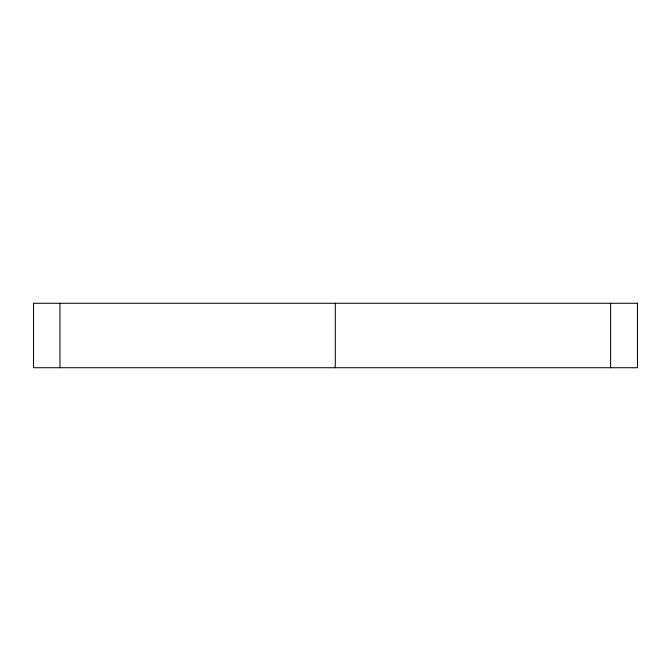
<?xml version="1.0" encoding="UTF-8"?>
<svg xmlns="http://www.w3.org/2000/svg" width="671" height="671" viewBox="0 0 671 671"><rect width="100%" height="100%" fill="white"/><g stroke="black" fill="none" stroke-linecap="round" stroke-linejoin="round"><path stroke-width="1.01" d="M610.61 303.275L610.61 367.725M335.299 303.275L335.299 367.725M59.954 303.275L59.954 367.725M637.45 303.275L33.55 303.275L33.55 367.725L637.45 367.725L637.45 303.275"/></g></svg>
